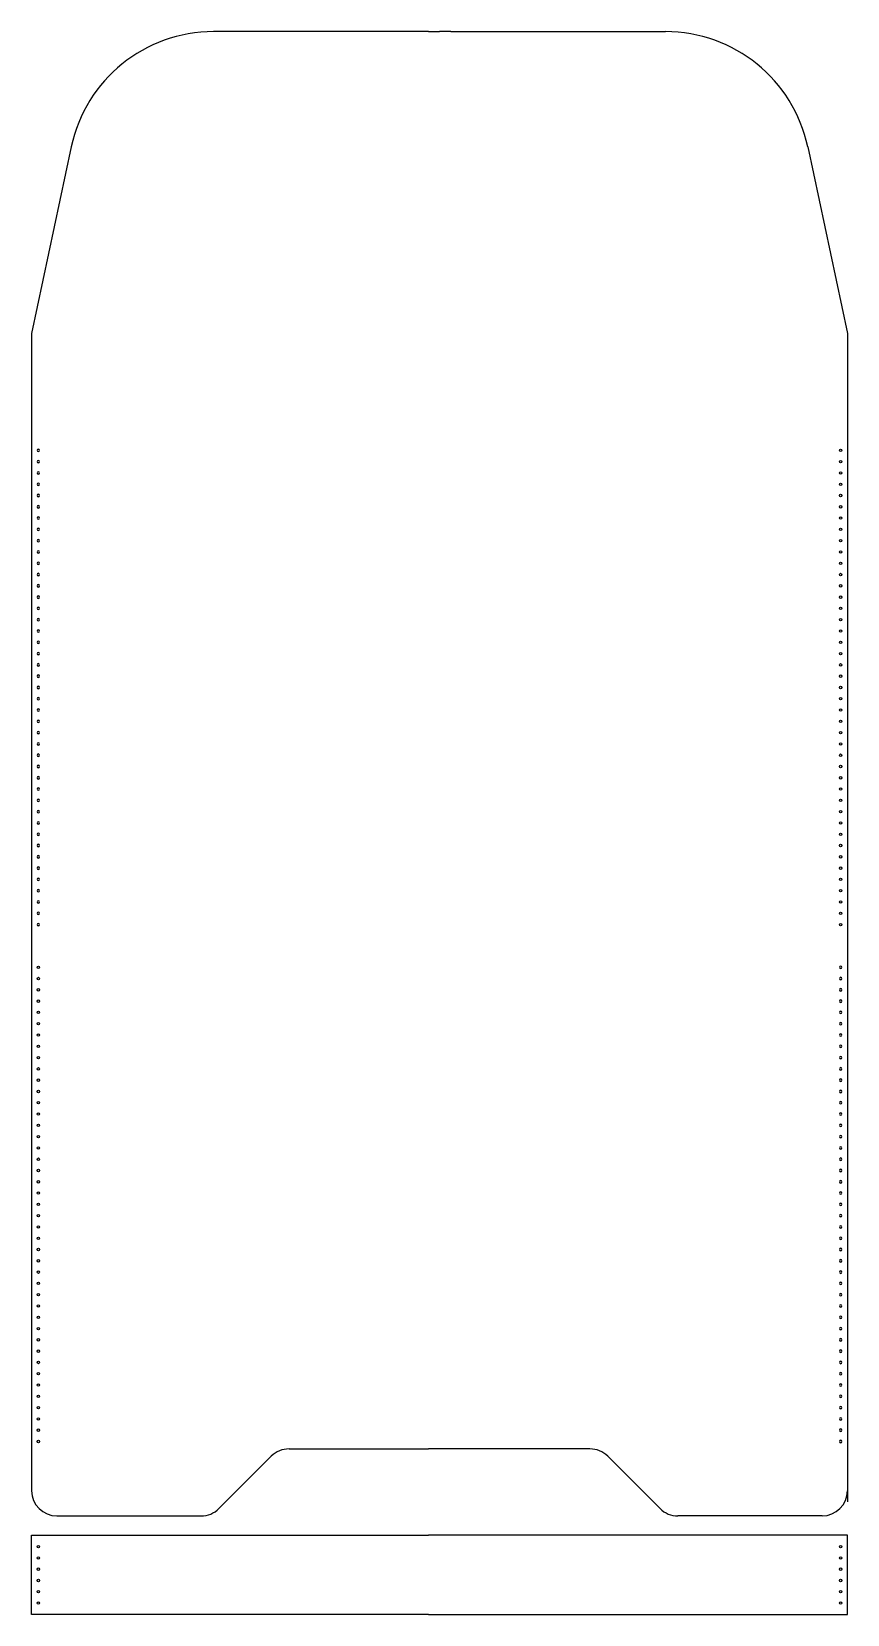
# Model space of a CAD drawing. Header units: millimetres. Extents: x 1785 to 2150, y 1414 to 2122.
import ezdxf

# ---------------------------------------------------------------- set-up
doc = ezdxf.new("R2010")
doc.units = ezdxf.units.MM

# ---------------------------------------------------------------- blocks, each defined once
blk = doc.blocks.new('*U30')
blk.add_circle((0, 0), 0.55)
blk = doc.blocks.new('*U31')
at = {"color": 0, "linetype": 'ByBlock', "lineweight": -2, "transparency": 16777216, "rotation": 270}
for p in [(1788.31, 1703.62), (1788.31, 1698.57), (1788.31, 1693.52), (1788.31, 1688.47), (1788.31, 1683.42), (1788.31, 1678.37), (1788.31, 1673.32), (1788.31, 1668.26), (1788.31, 1663.21), (1788.31, 1658.16), (1788.31, 1653.11), (1788.31, 1648.06), (1788.31, 1643.01), (1788.31, 1637.96), (1788.31, 1632.91), (1788.31, 1627.86), (1788.31, 1622.8), (1788.31, 1617.75), (1788.31, 1612.7), (1788.31, 1607.65), (1788.31, 1602.6), (1788.31, 1597.55), (1788.31, 1592.5), (1788.31, 1587.45), (1788.31, 1582.4), (1788.31, 1577.35), (1788.31, 1572.29), (1788.31, 1567.24), (1788.31, 1562.19), (1788.31, 1557.14), (1788.31, 1552.09), (1788.31, 1547.04), (1788.31, 1541.99), (1788.31, 1536.94), (1788.31, 1531.89), (1788.31, 1526.84), (1788.31, 1521.78), (1788.31, 1516.73), (1788.31, 1511.68), (1788.31, 1506.63), (1788.31, 1501.58), (1788.31, 1496.53), (1788.31, 1491.48)]:
    blk.add_blockref('*U30', p, dxfattribs=at)
blk = doc.blocks.new('*U33')
blk.add_circle((0, 0), 0.55)
blk = doc.blocks.new('*U34')
at = {"color": 0, "linetype": 'ByBlock', "lineweight": -2, "transparency": 16777216, "rotation": 270}
for p in [(1788.31, 1703.62), (1788.31, 1698.57), (1788.31, 1693.52), (1788.31, 1688.47), (1788.31, 1683.42), (1788.31, 1678.37), (1788.31, 1673.32), (1788.31, 1668.26), (1788.31, 1663.21), (1788.31, 1658.16), (1788.31, 1653.11), (1788.31, 1648.06), (1788.31, 1643.01), (1788.31, 1637.96), (1788.31, 1632.91), (1788.31, 1627.86), (1788.31, 1622.8), (1788.31, 1617.75), (1788.31, 1612.7), (1788.31, 1607.65), (1788.31, 1602.6), (1788.31, 1597.55), (1788.31, 1592.5), (1788.31, 1587.45), (1788.31, 1582.4), (1788.31, 1577.35), (1788.31, 1572.29), (1788.31, 1567.24), (1788.31, 1562.19), (1788.31, 1557.14), (1788.31, 1552.09), (1788.31, 1547.04), (1788.31, 1541.99), (1788.31, 1536.94), (1788.31, 1531.89), (1788.31, 1526.84), (1788.31, 1521.78), (1788.31, 1516.73), (1788.31, 1511.68), (1788.31, 1506.63), (1788.31, 1501.58), (1788.31, 1496.53), (1788.31, 1491.48)]:
    blk.add_blockref('*U33', p, dxfattribs=at)
blk = doc.blocks.new('*U38')
blk.add_circle((0, 0), 0.55)
blk = doc.blocks.new('*U39')
at = {"color": 0, "linetype": 'ByBlock', "lineweight": -2, "transparency": 16777216, "rotation": 270}
for p in [(1788.31, 1703.62), (1788.31, 1698.57), (1788.31, 1693.52), (1788.31, 1688.47), (1788.31, 1683.42), (1788.31, 1678.37), (1788.31, 1673.32), (1788.31, 1668.26), (1788.31, 1663.21), (1788.31, 1658.16), (1788.31, 1653.11), (1788.31, 1648.06), (1788.31, 1643.01), (1788.31, 1637.96), (1788.31, 1632.91), (1788.31, 1627.86), (1788.31, 1622.8), (1788.31, 1617.75), (1788.31, 1612.7), (1788.31, 1607.65), (1788.31, 1602.6), (1788.31, 1597.55), (1788.31, 1592.5), (1788.31, 1587.45), (1788.31, 1582.4), (1788.31, 1577.35), (1788.31, 1572.29), (1788.31, 1567.24), (1788.31, 1562.19), (1788.31, 1557.14), (1788.31, 1552.09), (1788.31, 1547.04), (1788.31, 1541.99), (1788.31, 1536.94), (1788.31, 1531.89), (1788.31, 1526.84), (1788.31, 1521.78), (1788.31, 1516.73), (1788.31, 1511.68), (1788.31, 1506.63), (1788.31, 1501.58), (1788.31, 1496.53), (1788.31, 1491.48)]:
    blk.add_blockref('*U38', p, dxfattribs=at)
blk = doc.blocks.new('*U36')
blk.add_circle((0, 0), 0.55)
blk = doc.blocks.new('*U37')
at = {"color": 0, "linetype": 'ByBlock', "lineweight": -2, "transparency": 16777216, "rotation": 270}
for p in [(1788.31, 1703.62), (1788.31, 1698.57), (1788.31, 1693.52), (1788.31, 1688.47), (1788.31, 1683.42), (1788.31, 1678.37), (1788.31, 1673.32), (1788.31, 1668.26), (1788.31, 1663.21), (1788.31, 1658.16), (1788.31, 1653.11), (1788.31, 1648.06), (1788.31, 1643.01), (1788.31, 1637.96), (1788.31, 1632.91), (1788.31, 1627.86), (1788.31, 1622.8), (1788.31, 1617.75), (1788.31, 1612.7), (1788.31, 1607.65), (1788.31, 1602.6), (1788.31, 1597.55), (1788.31, 1592.5), (1788.31, 1587.45), (1788.31, 1582.4), (1788.31, 1577.35), (1788.31, 1572.29), (1788.31, 1567.24), (1788.31, 1562.19), (1788.31, 1557.14), (1788.31, 1552.09), (1788.31, 1547.04), (1788.31, 1541.99), (1788.31, 1536.94), (1788.31, 1531.89), (1788.31, 1526.84), (1788.31, 1521.78), (1788.31, 1516.73), (1788.31, 1511.68), (1788.31, 1506.63), (1788.31, 1501.58), (1788.31, 1496.53), (1788.31, 1491.48)]:
    blk.add_blockref('*U36', p, dxfattribs=at)

msp = doc.modelspace()

# ---------------------------------------------------------------- linework, layer by layer
for p, q in [((1962.81, 2122.17), (1866.64, 2122.17)), ((1962.81, 2122.17), (1967.81, 2122.17)), ((1972.81, 2122.17), (1967.81, 2122.17)), ((1972.81, 2122.17), (2068.97, 2122.17)), ((1803.06, 2070.69), (1785.31, 1987.17)), ((2132.55, 2070.69), (2150.31, 1987.17)), ((1785.31, 1987.17), (1785.31, 1469.47)), ((2150.31, 1987.17), (2150.31, 1464.47)), ((1785.31, 1713.17), (1785.31, 1469.47)), ((1900.49, 1488.17), (1962.81, 1488.17)), ((2035.12, 1488.17), (1962.81, 1488.17)), ((1869.11, 1461.48), (1892.5, 1484.86)), ((2066.5, 1461.48), (2043.11, 1484.86)), ((1796.61, 1458.17), (1861.12, 1458.17)), ((2139.01, 1458.17), (2074.49, 1458.17))]:
    msp.add_line(p, q)
for points in [[(1962.81, 1414.15), (1785.31, 1414.15), (1785.31, 1449.51), (1962.81, 1449.51)], [(1962.81, 1414.15), (2150.31, 1414.15), (2150.31, 1449.51), (1962.81, 1449.51)]]:
    msp.add_lwpolyline(points)
for centre in [(1788.31, 1444.45), (2147.31, 1444.45), (1788.31, 1439.4), (2147.31, 1439.4), (1788.31, 1434.35), (2147.31, 1434.35), (1788.31, 1429.3), (1788.31, 1424.25), (2147.31, 1429.3), (2147.31, 1424.25), (1788.31, 1419.2), (2147.31, 1419.2)]:
    msp.add_circle(centre, 0.55)
for centre, radius, start, end in [((1866.64, 2057.17), 65, 90, 168), ((2068.97, 2057.17), 65, 12, 90), ((1900.49, 1476.87), 11.3, 90, 135), ((2035.12, 1476.87), 11.3, 45, 90), ((1796.61, 1469.47), 11.3, 180, 270), ((2139.01, 1469.47), 11.3, 270, 360), ((1861.12, 1469.47), 11.3, 270, 315), ((2074.49, 1469.47), 11.3, 225, 270)]:
    msp.add_arc(centre, radius, start, end)

# ---------------------------------------------------------------- block references
at = {"xscale": -1, "rotation": 180}
msp.add_blockref('*U39', (0, 3426.34), dxfattribs=at)
at = {"rotation": 180}
msp.add_blockref('*U37', (3935.61, 3426.34), dxfattribs=at)
msp.add_blockref('*U31', (0, 0))
at = {"xscale": -1}
msp.add_blockref('*U34', (3935.61, 0), dxfattribs=at)

doc.saveas('drawing.dxf')
